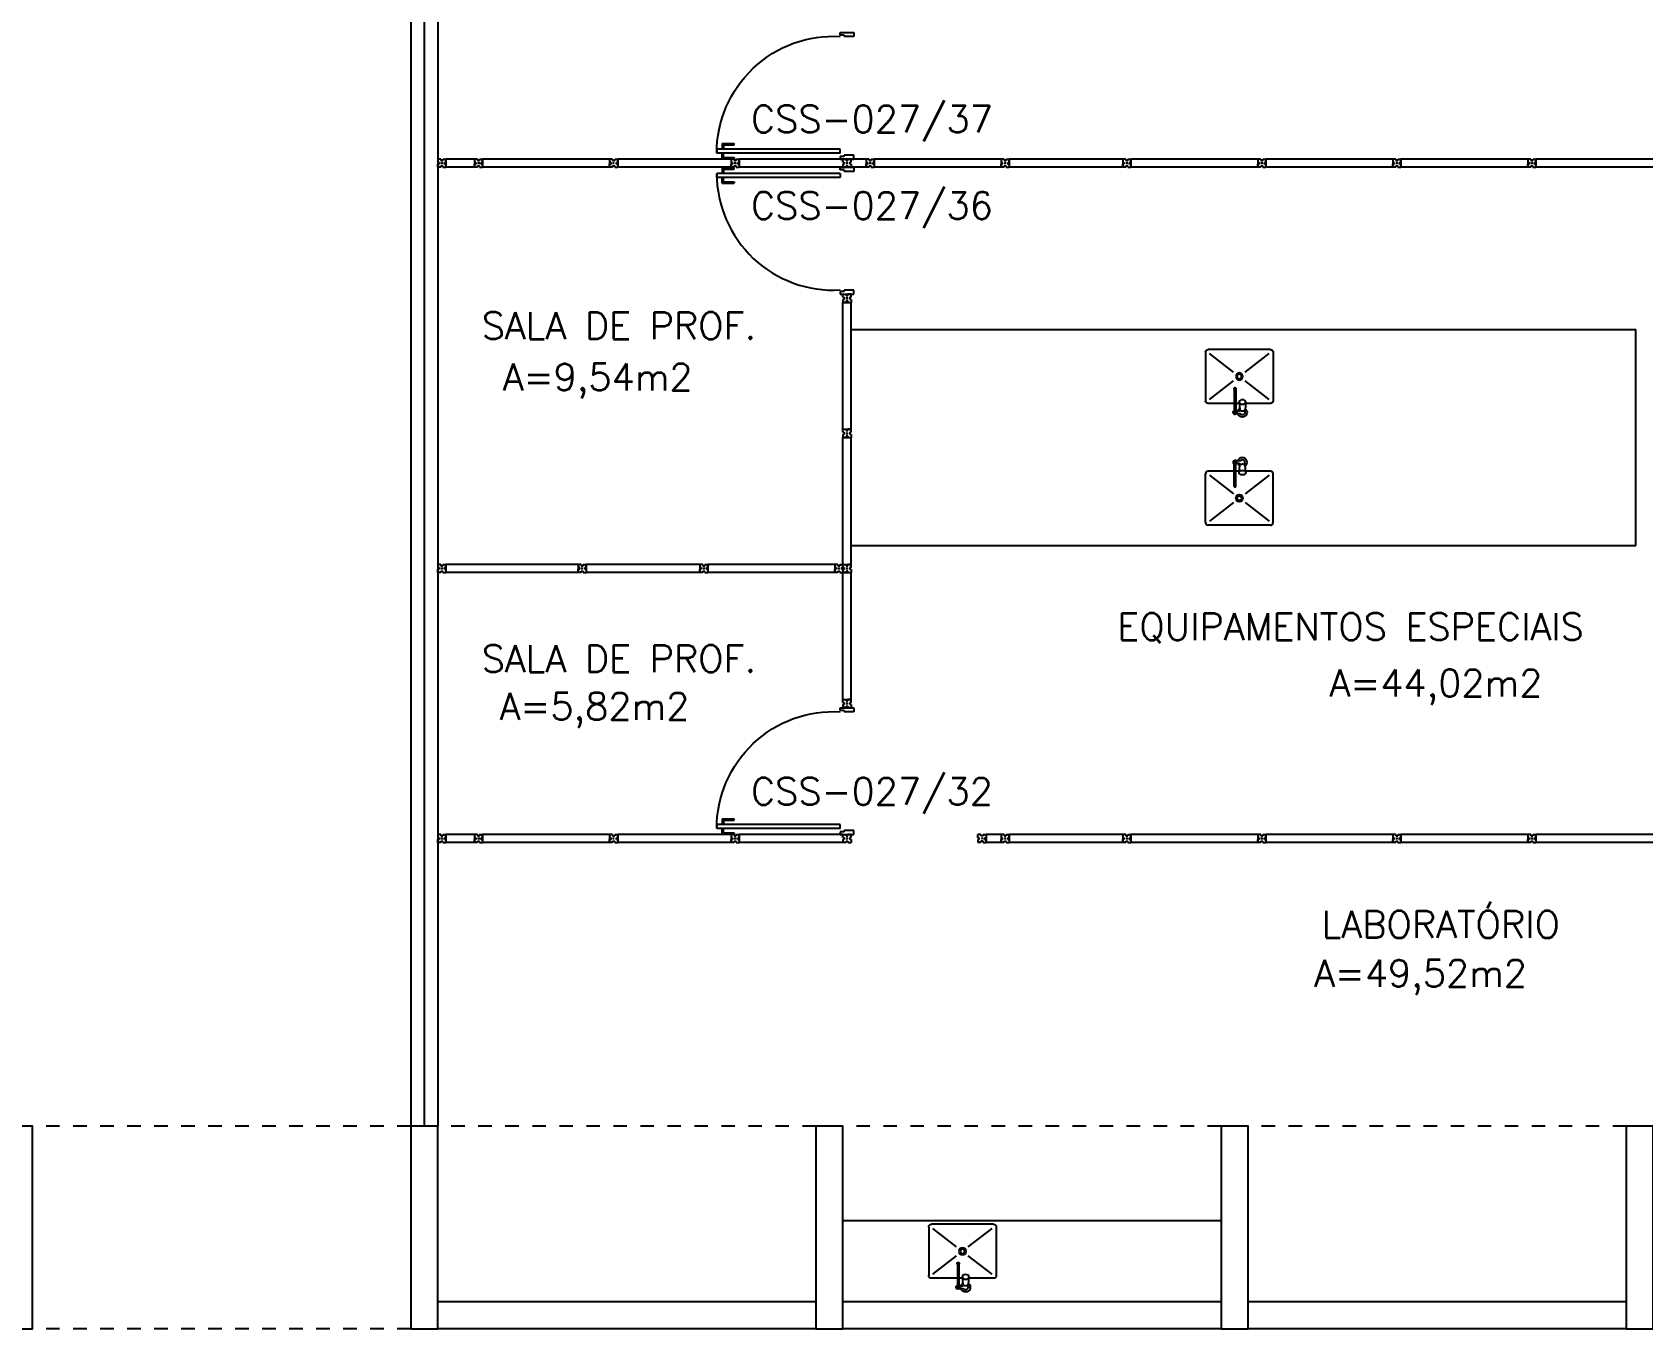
# Model space of a CAD drawing. Extents: x -248 to -11, y 347 to 447.
# Drawn here: x -213.07 to -201.14, y 389.07 to 398.67 of the extents above; entities that cross this region are included whole.
import ezdxf
from ezdxf.enums import TextEntityAlignment as Align

# ---------------------------------------------------------------- set-up
doc = ezdxf.new("R2010")
doc.units = 0
doc.header["$LTSCALE"] = 0.02
doc.header["$MEASUREMENT"] = 0
doc.linetypes.add('HIDDEN2', pattern=[0.1875, 0.125, -0.0625])
doc.layers.get('0').update_dxf_attribs({"linetype": 'CONTINUOUS'})
for name, color, linetype in [('ALV', 2, 'CONTINUOUS'), ('AREA', 2, 'CONTINUOUS'), ('BANC', 2, 'CONTINUOUS'), ('DIV', 2, 'CONTINUOUS'), ('EQUIP', 1, 'CONTINUOUS'), ('ESQ', 1, 'CONTINUOUS'), ('ESTR', 3, 'CONTINUOUS'), ('PROJ', 1, 'HIDDEN2'), ('TEXTO', 2, 'CONTINUOUS'), ('TEXTO-ENDEREÇO', 2, 'CONTINUOUS')]:
    doc.layers.add(name, color=color, linetype=linetype)
doc.styles.add('UNB-100', font='simplex.shx', dxfattribs={"height": 0.2})
doc.styles.add('UNB-100-1', font='simplex.shx', dxfattribs={"height": 0.2})

# ---------------------------------------------------------------- blocks, each defined once
blk = doc.blocks.new('DIVMT-SSS')
for p, q in [((-0.03, 0.008), (-0.03, 0.03)), ((-0.006, 0.03), (-0.03, 0.03)), ((-0.03, 0.008), (-0.02, 0.008)), ((-0.02, -0.008), (-0.02, 0.008)), ((-0.006, 0.02), (-0.006, 0.03)), ((0.006, 0.02), (-0.006, 0.02)), ((-0.005, 0), (0.005, 0)), ((0.005, 0), (-0.005, 0)), ((0, 0.005), (0, -0.005)), ((0, -0.005), (0, 0.005)), ((0.006, 0.03), (0.03, 0.03)), ((0.006, 0.02), (0.006, 0.03)), ((0.03, 0.008), (0.02, 0.008)), ((0.02, -0.008), (0.02, 0.008)), ((0.03, 0.008), (0.03, 0.03)), ((-0.03, -0.008), (-0.03, -0.03)), ((-0.03, -0.008), (-0.02, -0.008)), ((-0.03, -0.03), (-0.03, -0.97)), ((-0.03, -0.03), (-0.009, -0.03)), ((0.03, -0.03), (-0.03, -0.03)), ((-0.03, -0.03), (-0.006, -0.03)), ((-0.009, -0.03), (-0.027, -0.03)), ((-0.006, -0.02), (-0.006, -0.03)), ((-0.006, -0.02), (0.006, -0.02)), ((-0.006, -0.02), (-0.006, -0.03)), ((0.006, -0.02), (-0.006, -0.02)), ((0.005, -0.03), (-0.005, -0.03)), ((0.006, -0.02), (0.006, -0.03)), ((0.006, -0.02), (0.006, -0.03)), ((0.03, -0.03), (0.006, -0.03)), ((0.03, -0.008), (0.02, -0.008)), ((0.03, -0.008), (0.03, -0.03)), ((0.03, -0.03), (0.03, -0.97)), ((0.03, -0.97), (-0.03, -0.97)), ((-0.006, -0.98), (-0.006, -0.97)), ((-0.006, -0.98), (0.006, -0.98)), ((0.006, -1.001), (-0.006, -1.001)), ((0.005, -0.97), (-0.005, -0.97)), ((0, -0.994), (0, -1.007)), ((0, -1.02), (0, -1.021)), ((0.006, -0.98), (0.006, -0.97))]:
    blk.add_line(p, q)
blk = doc.blocks.new('PILAR-SSS')
blk.add_lwpolyline([(0.003, -42.962), (0.003, -44.462), (0.203, -44.462), (0.203, -42.962)], close=True)
blk = doc.blocks.new('PDV2D-SSS')
for p, q in [((-0.106, 0.965), (-0.076, 0.965)), ((-0.106, 0.05), (-0.106, 0.965)), ((-0.076, 0.05), (-0.076, 0.965)), ((-0.148, 0.925), (-0.108, 0.925)), ((-0.148, 0.925), (-0.148, 0.835)), ((-0.138, 0.915), (-0.108, 0.915)), ((-0.138, 0.915), (-0.138, 0.835)), ((-0.034, 0.925), (-0.074, 0.925)), ((-0.044, 0.915), (-0.074, 0.915)), ((-0.044, 0.915), (-0.044, 0.835)), ((-0.034, 0.925), (-0.034, 0.835)), ((-0.138, 0.835), (-0.148, 0.835)), ((-0.044, 0.835), (-0.034, 0.835)), ((-0.95, 0.05), (-0.97, 0.05)), ((-0.97, 0.05), (-0.97, 0.035)), ((-0.97, 0.035), (-0.97, -0.035)), ((-0.95, 0.02), (-0.95, 0.05)), ((-0.95, 0.02), (-0.94, 0.02)), ((-0.94, -0.05), (-0.94, 0.02)), ((-0.076, 0.05), (-0.106, 0.05)), ((-0.051, 0.02), (-0.061, 0.02)), ((-0.061, -0.05), (-0.061, 0.02)), ((-0.051, 0.05), (-0.031, 0.05)), ((-0.051, 0.02), (-0.051, 0.05)), ((-0.031, 0.05), (-0.031, -0.05)), ((-0.97, -0.035), (-0.97, -0.05)), ((-0.97, -0.05), (-0.94, -0.05)), ((-0.031, -0.05), (-0.061, -0.05))]:
    blk.add_line(p, q)
at = {"color": 1}
blk.add_arc((-0.076, 0.1), 0.865, 90, 183.3214, dxfattribs=at)
blk = doc.blocks.new('MTT-SSS')
for p, q in [((-0.008, 0.03), (-0.03, 0.03)), ((-0.03, 0.03), (-0.03, 0.006)), ((-0.0185, 0.006), (-0.03, 0.006)), ((-0.0185, -0.006), (-0.0185, 0.006)), ((-0.008, 0.03), (-0.008, 0.02)), ((-0.008, 0.02), (0.008, 0.02)), ((-0.0051, 0), (0.0051, 0)), ((0, -0.0051), (0, 0.0051)), ((0.008, 0.03), (0.03, 0.03)), ((0.008, 0.03), (0.008, 0.02)), ((0.0205, -0.006), (0.0205, 0.006)), ((0.0205, 0.006), (0.03, 0.006)), ((0.03, 0.006), (0.03, 0.03)), ((-0.03, -0.03), (-0.03, -0.006)), ((-0.0185, -0.006), (-0.03, -0.006)), ((-0.008, -0.03), (-0.03, -0.03)), ((-0.008, -0.02), (0.008, -0.02)), ((-0.008, -0.03), (-0.008, -0.02)), ((0.008, -0.03), (0.008, -0.02)), ((0.008, -0.03), (0.03, -0.03)), ((0.0205, -0.006), (0.03, -0.006)), ((0.03, -0.006), (0.03, -0.03))]:
    blk.add_line(p, q)
blk = doc.blocks.new('DIV-SSS')
for p, q in [((-0.005, 0), (0.005, 0)), ((0, 0.005), (0, -0.005)), ((-0.03, -0.03), (-0.03, -0.97)), ((0.03, -0.03), (-0.03, -0.03)), ((-0.03, -0.03), (-0.009, -0.03)), ((-0.009, -0.03), (-0.027, -0.03)), ((-0.006, -0.02), (0.006, -0.02)), ((-0.006, -0.02), (-0.006, -0.03)), ((-0.005, -0.022), (0.005, -0.022)), ((-0.005, -0.022), (-0.005, -0.029)), ((0.005, -0.029), (-0.005, -0.029)), ((0.005, -0.03), (-0.005, -0.03)), ((0.005, -0.022), (0.005, -0.029)), ((0.006, -0.02), (0.006, -0.03)), ((0.03, -0.03), (0.03, -0.97)), ((0.03, -0.97), (-0.03, -0.97)), ((0.007, -0.999), (-0.007, -0.999)), ((-0.006, -0.98), (-0.006, -0.97)), ((-0.006, -0.98), (0.006, -0.98)), ((0.005, -0.97), (-0.005, -0.97)), ((0, -0.991), (0, -1.006)), ((0.006, -0.98), (0.006, -0.97))]:
    blk.add_line(p, q)
blk = doc.blocks.new('INOXA1-P-SSS')
for p, q in [((0.22, 0.25), (0.14, 0.25)), ((0.5, 0.25), (0.22, 0.25)), ((0.12, 0.23), (0.12, 0.047)), ((0.15, 0.22), (0.287, 0.043)), ((0.353, 0.043), (0.49, 0.22)), ((0.52, 0.23), (0.52, -0.23)), ((0.043, 0.008), (0.043, -0.022)), ((0.062, 0.04), (0.071, 0.04)), ((0.131, 0.048), (0.076, 0.043)), ((0.131, -0.002), (0.076, 0.003)), ((0.22, -0.027), (0.054, -0.027)), ((0.22, -0.037), (0.054, -0.037)), ((0.063, -0.003), (0.063, -0.021)), ((0.12, -0.001), (0.12, -0.027)), ((0.12, -0.037), (0.12, -0.23)), ((0.15, -0.22), (0.287, -0.043)), ((0.231, -0.027), (0.22, -0.027)), ((0.231, -0.037), (0.22, -0.037)), ((0.353, -0.043), (0.49, -0.22)), ((0.22, -0.25), (0.14, -0.25)), ((0.5, -0.25), (0.22, -0.25))]:
    blk.add_line(p, q)
blk.add_lwpolyline([(0.076, 0.003), (0.072, 0.004), (0.069, 0.009), (0.067, 0.015), (0.066, 0.023), (0.067, 0.031), (0.069, 0.037), (0.072, 0.042), (0.076, 0.043)])
blk.add_lwpolyline([(0.131, 0.048), (0.137, 0.046), (0.143, 0.041), (0.147, 0.033), (0.148, 0.023), (0.147, 0.013), (0.143, 0.006), (0.137, 0), (0.131, -0.002), (0.125, 0), (0.119, 0.006), (0.115, 0.013), (0.114, 0.023), (0.115, 0.033), (0.119, 0.041), (0.125, 0.046)], close=True)
for radius in [0.0266, 0.0163]:
    blk.add_circle((0.32, 0), radius)
for centre, radius, start, end in [((0.14, 0.23), 0.02, 90, 180), ((0.5, 0.23), 0.02, 360, 90), ((0.054, 0.023), 0.0349, 36.1705, 252.2568), ((0.054, 0.023), 0.0189, 62.7367, 235.7375), ((0.073, -0.003), 0.01, 102.8285, 180), ((0.054, 0.023), 0.0349, 285.5373, 323.9987), ((0.054, -0.032), 0.0145, 20.161, 339.839), ((0.054, -0.032), 0.005, 90.0037, 269.9963), ((0.231, -0.032), 0.00738, 222.6559, 137.3441), ((0.231, -0.032), 0.005, 269.9935, 90.0065), ((0.14, -0.23), 0.02, 180, 270), ((0.5, -0.23), 0.02, 270, 360)]:
    blk.add_arc(centre, radius, start, end)

msp = doc.modelspace()

# ---------------------------------------------------------------- linework, layer by layer
at = {"layer": 'ALV'}
for p, q in [((-207.266, 389.267), (-210.066, 389.267)), ((-204.266, 389.267), (-207.066, 389.267)), ((-201.266, 389.267), (-204.066, 389.267)), ((-207.266, 389.067), (-210.066, 389.067)), ((-204.266, 389.067), (-207.066, 389.067)), ((-201.266, 389.067), (-204.066, 389.067))]:
    msp.add_line(p, q, dxfattribs=at)
at = {"layer": 'BANC'}
for p, q in [((-207.006, 396.467), (-201.195, 396.467)), ((-201.195, 394.867), (-201.195, 396.467)), ((-207.006, 394.867), (-201.195, 394.867)), ((-204.266, 389.867), (-207.066, 389.867))]:
    msp.add_line(p, q, dxfattribs=at)
at = {"layer": 'DIV'}
for p, q in [((-210.066, 397.727), (-210.066, 397.703)), ((-210.044, 397.727), (-210.066, 397.727)), ((-210.066, 397.727), (-210.066, 397.667)), ((-210.044, 397.727), (-210.044, 397.717)), ((-210.028, 397.727), (-210.028, 397.717)), ((-210.028, 397.727), (-210.006, 397.727)), ((-210.006, 397.703), (-210.006, 397.727)), ((-210.006, 397.727), (-210.006, 397.667)), ((-209.794, 397.727), (-210.006, 397.727)), ((-209.794, 397.727), (-209.794, 397.667)), ((-209.772, 397.727), (-209.794, 397.727)), ((-209.794, 397.727), (-209.794, 397.703)), ((-209.772, 397.727), (-209.772, 397.717)), ((-209.756, 397.727), (-209.734, 397.727)), ((-209.756, 397.727), (-209.756, 397.717)), ((-209.734, 397.703), (-209.734, 397.727)), ((-208.734, 397.727), (-208.734, 397.667)), ((-207.894, 397.727), (-208.734, 397.727)), ((-207.894, 397.727), (-207.894, 397.667)), ((-207.872, 397.727), (-207.894, 397.727)), ((-207.894, 397.727), (-207.894, 397.703)), ((-207.872, 397.727), (-207.872, 397.717)), ((-207.856, 397.727), (-207.834, 397.727)), ((-207.856, 397.727), (-207.856, 397.717)), ((-207.834, 397.703), (-207.834, 397.727)), ((-207.066, 397.705), (-207.066, 397.727)), ((-207.066, 397.727), (-207.042, 397.727)), ((-207.066, 397.727), (-207.006, 397.727)), ((-207.042, 397.718), (-207.042, 397.727)), ((-207.042, 397.718), (-207.042, 397.727)), ((-207.041, 397.727), (-207.031, 397.727)), ((-207.03, 397.718), (-207.03, 397.727)), ((-207.006, 397.727), (-207.03, 397.727)), ((-207.03, 397.718), (-207.03, 397.727)), ((-207.027, 397.727), (-207.009, 397.727)), ((-207.006, 397.727), (-207.027, 397.727)), ((-207.006, 397.705), (-207.006, 397.727)), ((-205.835, 397.727), (-205.835, 397.667)), ((-204.994, 397.727), (-205.835, 397.727)), ((-204.994, 397.727), (-204.994, 397.667)), ((-204.972, 397.727), (-204.994, 397.727)), ((-204.994, 397.727), (-204.994, 397.703)), ((-204.972, 397.727), (-204.972, 397.717)), ((-204.956, 397.727), (-204.934, 397.727)), ((-204.956, 397.727), (-204.956, 397.717)), ((-204.934, 397.703), (-204.934, 397.727)), ((-202.995, 397.727), (-202.995, 397.667)), ((-202.973, 397.727), (-202.995, 397.727)), ((-202.995, 397.727), (-202.995, 397.703)), ((-202.973, 397.727), (-202.973, 397.717)), ((-202.957, 397.727), (-202.935, 397.727)), ((-202.957, 397.727), (-202.957, 397.717)), ((-202.935, 397.703), (-202.935, 397.727)), ((-210.057, 397.703), (-210.066, 397.703)), ((-210.057, 397.703), (-210.066, 397.703)), ((-210.066, 397.702), (-210.066, 397.692)), ((-210.057, 397.691), (-210.066, 397.691)), ((-210.066, 397.667), (-210.066, 397.691)), ((-210.057, 397.691), (-210.066, 397.691)), ((-210.066, 397.688), (-210.066, 397.67)), ((-210.066, 397.667), (-210.066, 397.688)), ((-210.044, 397.667), (-210.066, 397.667)), ((-210.057, 397.703), (-210.057, 397.691)), ((-210.057, 397.691), (-210.057, 397.703)), ((-210.056, 397.697), (-210.057, 397.697)), ((-210.044, 397.717), (-210.028, 397.717)), ((-210.03, 397.697), (-210.044, 397.697)), ((-210.044, 397.667), (-210.044, 397.677)), ((-210.044, 397.677), (-210.028, 397.677)), ((-210.042, 397.697), (-210.031, 397.697)), ((-210.031, 397.697), (-210.042, 397.697)), ((-210.037, 397.704), (-210.037, 397.691)), ((-210.036, 397.703), (-210.036, 397.692)), ((-210.036, 397.692), (-210.036, 397.703)), ((-210.028, 397.667), (-210.028, 397.677)), ((-210.028, 397.667), (-210.006, 397.667)), ((-210.016, 397.703), (-210.016, 397.691)), ((-210.016, 397.703), (-210.006, 397.703)), ((-210.016, 397.691), (-210.016, 397.703)), ((-210.016, 397.703), (-210.006, 397.703)), ((-210.016, 397.691), (-210.006, 397.691)), ((-210.016, 397.691), (-210.006, 397.691)), ((-210.006, 397.702), (-210.006, 397.692)), ((-210.006, 397.691), (-210.006, 397.667)), ((-209.794, 397.667), (-210.006, 397.667)), ((-209.784, 397.703), (-209.794, 397.703)), ((-209.784, 397.703), (-209.794, 397.703)), ((-209.794, 397.702), (-209.794, 397.692)), ((-209.784, 397.691), (-209.794, 397.691)), ((-209.794, 397.667), (-209.794, 397.691)), ((-209.784, 397.691), (-209.794, 397.691)), ((-209.794, 397.667), (-209.794, 397.688)), ((-209.794, 397.688), (-209.794, 397.67)), ((-209.772, 397.667), (-209.794, 397.667)), ((-209.784, 397.691), (-209.784, 397.703)), ((-209.784, 397.703), (-209.784, 397.691)), ((-209.772, 397.717), (-209.756, 397.717)), ((-209.772, 397.677), (-209.756, 397.677)), ((-209.772, 397.667), (-209.772, 397.677)), ((-209.759, 397.697), (-209.769, 397.697)), ((-209.769, 397.697), (-209.759, 397.697)), ((-209.764, 397.692), (-209.764, 397.703)), ((-209.764, 397.703), (-209.764, 397.692)), ((-209.756, 397.667), (-209.756, 397.677)), ((-209.756, 397.667), (-209.734, 397.667)), ((-209.743, 397.703), (-209.734, 397.703)), ((-209.743, 397.703), (-209.743, 397.691)), ((-209.743, 397.691), (-209.734, 397.691)), ((-209.734, 397.691), (-209.734, 397.667)), ((-208.744, 397.691), (-208.744, 397.703)), ((-208.744, 397.703), (-208.734, 397.703)), ((-208.744, 397.691), (-208.734, 397.691)), ((-208.734, 397.702), (-208.734, 397.692)), ((-207.894, 397.667), (-208.734, 397.667)), ((-207.885, 397.703), (-207.894, 397.703)), ((-207.885, 397.703), (-207.894, 397.703)), ((-207.894, 397.702), (-207.894, 397.692)), ((-207.885, 397.691), (-207.894, 397.691)), ((-207.894, 397.667), (-207.894, 397.691)), ((-207.885, 397.691), (-207.894, 397.691)), ((-207.894, 397.667), (-207.894, 397.688)), ((-207.894, 397.688), (-207.894, 397.67)), ((-207.872, 397.667), (-207.894, 397.667)), ((-207.885, 397.691), (-207.885, 397.703)), ((-207.885, 397.703), (-207.885, 397.691)), ((-207.872, 397.717), (-207.856, 397.717)), ((-207.872, 397.677), (-207.856, 397.677)), ((-207.872, 397.667), (-207.872, 397.677)), ((-207.859, 397.697), (-207.869, 397.697)), ((-207.869, 397.697), (-207.859, 397.697)), ((-207.864, 397.692), (-207.864, 397.703)), ((-207.864, 397.703), (-207.864, 397.692)), ((-207.856, 397.667), (-207.856, 397.677)), ((-207.856, 397.667), (-207.834, 397.667)), ((-207.844, 397.703), (-207.834, 397.703)), ((-207.844, 397.703), (-207.844, 397.691)), ((-207.844, 397.691), (-207.834, 397.691)), ((-207.834, 397.691), (-207.834, 397.667)), ((-207.066, 397.705), (-207.056, 397.705)), ((-207.066, 397.689), (-207.056, 397.689)), ((-207.066, 397.689), (-207.066, 397.667)), ((-207.042, 397.667), (-207.066, 397.667)), ((-207.056, 397.705), (-207.056, 397.689)), ((-207.042, 397.718), (-207.03, 397.718)), ((-207.03, 397.718), (-207.042, 397.718)), ((-207.042, 397.697), (-207.031, 397.697)), ((-207.031, 397.697), (-207.042, 397.697)), ((-207.042, 397.677), (-207.03, 397.677)), ((-207.042, 397.677), (-207.042, 397.667)), ((-207.036, 397.703), (-207.036, 397.692)), ((-207.036, 397.692), (-207.036, 397.703)), ((-207.03, 397.677), (-207.03, 397.667)), ((-207.03, 397.667), (-207.006, 397.667)), ((-207.006, 397.705), (-207.016, 397.705)), ((-207.016, 397.705), (-207.016, 397.689)), ((-207.006, 397.689), (-207.016, 397.689)), ((-207.006, 397.689), (-207.006, 397.667)), ((-204.994, 397.667), (-205.835, 397.667)), ((-204.985, 397.703), (-204.994, 397.703)), ((-204.985, 397.703), (-204.994, 397.703)), ((-204.994, 397.702), (-204.994, 397.692)), ((-204.985, 397.691), (-204.994, 397.691)), ((-204.994, 397.667), (-204.994, 397.691)), ((-204.985, 397.691), (-204.994, 397.691)), ((-204.994, 397.667), (-204.994, 397.688)), ((-204.994, 397.688), (-204.994, 397.67)), ((-204.972, 397.667), (-204.994, 397.667)), ((-204.985, 397.691), (-204.985, 397.703)), ((-204.985, 397.703), (-204.985, 397.691)), ((-204.972, 397.717), (-204.956, 397.717)), ((-204.972, 397.677), (-204.956, 397.677)), ((-204.972, 397.667), (-204.972, 397.677)), ((-204.959, 397.697), (-204.97, 397.697)), ((-204.97, 397.697), (-204.959, 397.697)), ((-204.964, 397.692), (-204.964, 397.703)), ((-204.964, 397.703), (-204.964, 397.692)), ((-204.956, 397.667), (-204.956, 397.677)), ((-204.956, 397.667), (-204.934, 397.667)), ((-204.944, 397.703), (-204.934, 397.703)), ((-204.944, 397.703), (-204.944, 397.691)), ((-204.944, 397.691), (-204.934, 397.691)), ((-204.934, 397.691), (-204.934, 397.667)), ((-202.986, 397.703), (-202.995, 397.703)), ((-202.986, 397.703), (-202.995, 397.703)), ((-202.995, 397.702), (-202.995, 397.692)), ((-202.986, 397.691), (-202.995, 397.691)), ((-202.995, 397.667), (-202.995, 397.691)), ((-202.986, 397.691), (-202.995, 397.691)), ((-202.995, 397.667), (-202.995, 397.688)), ((-202.995, 397.688), (-202.995, 397.67)), ((-202.973, 397.667), (-202.995, 397.667)), ((-202.986, 397.691), (-202.986, 397.703)), ((-202.986, 397.703), (-202.986, 397.691)), ((-202.973, 397.717), (-202.957, 397.717)), ((-202.973, 397.677), (-202.957, 397.677)), ((-202.973, 397.667), (-202.973, 397.677)), ((-202.96, 397.697), (-202.97, 397.697)), ((-202.97, 397.697), (-202.96, 397.697)), ((-202.965, 397.692), (-202.965, 397.703)), ((-202.965, 397.703), (-202.965, 397.692)), ((-202.957, 397.667), (-202.957, 397.677)), ((-202.957, 397.667), (-202.935, 397.667)), ((-202.945, 397.703), (-202.935, 397.703)), ((-202.945, 397.703), (-202.945, 397.691)), ((-202.945, 397.691), (-202.935, 397.691)), ((-202.935, 397.691), (-202.935, 397.667)), ((-207.066, 396.727), (-207.042, 396.727)), ((-207.066, 396.705), (-207.066, 396.727)), ((-207.066, 396.727), (-207.006, 396.727)), ((-207.066, 396.705), (-207.056, 396.705)), ((-207.066, 396.689), (-207.056, 396.689)), ((-207.066, 396.689), (-207.066, 396.667)), ((-207.042, 396.667), (-207.066, 396.667)), ((-207.056, 396.705), (-207.056, 396.689)), ((-207.042, 396.718), (-207.042, 396.727)), ((-207.042, 396.718), (-207.042, 396.727)), ((-207.042, 396.718), (-207.03, 396.718)), ((-207.03, 396.718), (-207.042, 396.718)), ((-207.042, 396.697), (-207.031, 396.697)), ((-207.031, 396.697), (-207.042, 396.697)), ((-207.042, 396.677), (-207.03, 396.677)), ((-207.042, 396.677), (-207.042, 396.667)), ((-207.041, 396.727), (-207.031, 396.727)), ((-207.036, 396.703), (-207.036, 396.692)), ((-207.036, 396.692), (-207.036, 396.703)), ((-207.03, 396.718), (-207.03, 396.727)), ((-207.006, 396.727), (-207.03, 396.727)), ((-207.03, 396.718), (-207.03, 396.727)), ((-207.03, 396.677), (-207.03, 396.667)), ((-207.03, 396.667), (-207.006, 396.667)), ((-207.027, 396.727), (-207.009, 396.727)), ((-207.006, 396.727), (-207.027, 396.727)), ((-207.006, 396.705), (-207.016, 396.705)), ((-207.016, 396.705), (-207.016, 396.689)), ((-207.006, 396.689), (-207.016, 396.689)), ((-207.006, 396.705), (-207.006, 396.727)), ((-207.006, 396.689), (-207.006, 396.667)), ((-210.066, 394.727), (-210.066, 394.667)), ((-210.044, 394.727), (-210.066, 394.727)), ((-210.066, 394.727), (-210.066, 394.703)), ((-210.057, 394.703), (-210.066, 394.703)), ((-210.057, 394.703), (-210.066, 394.703)), ((-210.066, 394.702), (-210.066, 394.692)), ((-210.057, 394.691), (-210.066, 394.691)), ((-210.066, 394.667), (-210.066, 394.691)), ((-210.057, 394.691), (-210.066, 394.691)), ((-210.066, 394.667), (-210.066, 394.688)), ((-210.066, 394.688), (-210.066, 394.67)), ((-210.044, 394.667), (-210.066, 394.667)), ((-210.057, 394.691), (-210.057, 394.703)), ((-210.057, 394.703), (-210.057, 394.691)), ((-210.044, 394.727), (-210.044, 394.717)), ((-210.044, 394.717), (-210.028, 394.717)), ((-210.044, 394.677), (-210.028, 394.677)), ((-210.044, 394.667), (-210.044, 394.677)), ((-210.028, 394.697), (-210.043, 394.697)), ((-210.031, 394.697), (-210.042, 394.697)), ((-210.042, 394.697), (-210.031, 394.697)), ((-210.036, 394.705), (-210.036, 394.691)), ((-210.036, 394.692), (-210.036, 394.703)), ((-210.036, 394.703), (-210.036, 394.692)), ((-210.028, 394.727), (-210.006, 394.727)), ((-210.028, 394.727), (-210.028, 394.717)), ((-210.028, 394.667), (-210.028, 394.677)), ((-210.028, 394.667), (-210.006, 394.667)), ((-210.017, 394.691), (-210.017, 394.703)), ((-210.017, 394.703), (-210.007, 394.703)), ((-210.017, 394.691), (-210.007, 394.691)), ((-210.016, 394.703), (-210.006, 394.703)), ((-210.016, 394.703), (-210.016, 394.691)), ((-210.016, 394.691), (-210.006, 394.691)), ((-210.007, 394.727), (-210.007, 394.667)), ((-209.027, 394.727), (-210.007, 394.727)), ((-210.007, 394.702), (-210.007, 394.692)), ((-209.027, 394.667), (-210.007, 394.667)), ((-210.006, 394.703), (-210.006, 394.727)), ((-210.006, 394.691), (-210.006, 394.667)), ((-209.027, 394.727), (-209.027, 394.667)), ((-209.017, 394.703), (-209.027, 394.703)), ((-209.027, 394.702), (-209.027, 394.692)), ((-209.017, 394.691), (-209.027, 394.691)), ((-209.027, 394.667), (-209.027, 394.688)), ((-209.027, 394.688), (-209.027, 394.67)), ((-209.026, 394.702), (-209.026, 394.692)), ((-209.018, 394.702), (-209.026, 394.702)), ((-209.018, 394.692), (-209.026, 394.692)), ((-209.018, 394.692), (-209.018, 394.702)), ((-209.017, 394.691), (-209.017, 394.703)), ((-208.992, 394.697), (-209.002, 394.697)), ((-208.997, 394.692), (-208.997, 394.703)), ((-208.976, 394.691), (-208.976, 394.703)), ((-208.976, 394.703), (-208.967, 394.703)), ((-208.976, 394.691), (-208.967, 394.691)), ((-208.967, 394.727), (-208.967, 394.667)), ((-208.126, 394.727), (-208.967, 394.727)), ((-208.967, 394.702), (-208.967, 394.692)), ((-208.126, 394.667), (-208.967, 394.667)), ((-208.126, 394.727), (-208.126, 394.667)), ((-208.104, 394.727), (-208.126, 394.727)), ((-208.126, 394.727), (-208.126, 394.703)), ((-208.117, 394.703), (-208.126, 394.703)), ((-208.117, 394.703), (-208.126, 394.703)), ((-208.126, 394.702), (-208.126, 394.692)), ((-208.117, 394.691), (-208.126, 394.691)), ((-208.126, 394.667), (-208.126, 394.691)), ((-208.117, 394.691), (-208.126, 394.691)), ((-208.126, 394.667), (-208.126, 394.688)), ((-208.126, 394.688), (-208.126, 394.67)), ((-208.104, 394.667), (-208.126, 394.667)), ((-208.117, 394.691), (-208.117, 394.703)), ((-208.117, 394.703), (-208.117, 394.691)), ((-208.104, 394.727), (-208.104, 394.717)), ((-208.104, 394.717), (-208.088, 394.717)), ((-208.104, 394.677), (-208.088, 394.677)), ((-208.104, 394.667), (-208.104, 394.677)), ((-208.091, 394.697), (-208.102, 394.697)), ((-208.102, 394.697), (-208.091, 394.697)), ((-208.096, 394.692), (-208.096, 394.703)), ((-208.096, 394.703), (-208.096, 394.692)), ((-208.088, 394.727), (-208.066, 394.727)), ((-208.088, 394.727), (-208.088, 394.717)), ((-208.088, 394.667), (-208.088, 394.677)), ((-208.088, 394.667), (-208.066, 394.667)), ((-208.076, 394.703), (-208.066, 394.703)), ((-208.076, 394.703), (-208.076, 394.691)), ((-208.076, 394.691), (-208.066, 394.691)), ((-208.066, 394.703), (-208.066, 394.727)), ((-208.066, 394.691), (-208.066, 394.667)), ((-210.066, 392.727), (-210.066, 392.667)), ((-210.044, 392.727), (-210.066, 392.727)), ((-210.066, 392.727), (-210.066, 392.703)), ((-210.044, 392.727), (-210.044, 392.717)), ((-210.044, 392.717), (-210.028, 392.717)), ((-210.028, 392.727), (-210.006, 392.727)), ((-210.028, 392.727), (-210.028, 392.717)), ((-209.794, 392.727), (-210.006, 392.727)), ((-210.006, 392.727), (-210.006, 392.667)), ((-210.006, 392.703), (-210.006, 392.727)), ((-209.794, 392.727), (-209.794, 392.703)), ((-209.772, 392.727), (-209.794, 392.727)), ((-209.794, 392.727), (-209.794, 392.667)), ((-209.772, 392.727), (-209.772, 392.717)), ((-209.772, 392.717), (-209.756, 392.717)), ((-209.756, 392.727), (-209.756, 392.717)), ((-209.756, 392.727), (-209.734, 392.727)), ((-209.734, 392.703), (-209.734, 392.727)), ((-207.894, 392.727), (-208.734, 392.727)), ((-208.734, 392.727), (-208.734, 392.667)), ((-207.894, 392.727), (-207.894, 392.703)), ((-207.872, 392.727), (-207.894, 392.727)), ((-207.894, 392.727), (-207.894, 392.667)), ((-207.872, 392.727), (-207.872, 392.717)), ((-207.872, 392.717), (-207.856, 392.717)), ((-207.856, 392.727), (-207.856, 392.717)), ((-207.856, 392.727), (-207.834, 392.727)), ((-207.066, 392.727), (-207.834, 392.727)), ((-207.834, 392.727), (-207.834, 392.667)), ((-207.834, 392.703), (-207.834, 392.727)), ((-207.066, 392.727), (-207.042, 392.727)), ((-207.066, 392.705), (-207.066, 392.727)), ((-207.066, 392.727), (-207.006, 392.727)), ((-207.042, 392.718), (-207.042, 392.727)), ((-207.042, 392.718), (-207.042, 392.727)), ((-207.042, 392.718), (-207.03, 392.718)), ((-207.03, 392.718), (-207.042, 392.718)), ((-207.041, 392.727), (-207.031, 392.727)), ((-207.03, 392.718), (-207.03, 392.727)), ((-207.006, 392.727), (-207.03, 392.727)), ((-207.03, 392.718), (-207.03, 392.727)), ((-207.027, 392.727), (-207.009, 392.727)), ((-207.006, 392.727), (-207.027, 392.727)), ((-207.006, 392.705), (-207.006, 392.727)), ((-206.006, 392.727), (-206.006, 392.667)), ((-205.895, 392.727), (-206.006, 392.727)), ((-205.895, 392.727), (-205.895, 392.667)), ((-204.994, 392.727), (-205.835, 392.727)), ((-205.835, 392.727), (-205.835, 392.667)), ((-204.994, 392.727), (-204.994, 392.703)), ((-204.972, 392.727), (-204.994, 392.727)), ((-204.994, 392.727), (-204.994, 392.667)), ((-204.972, 392.727), (-204.972, 392.717)), ((-204.972, 392.717), (-204.956, 392.717)), ((-204.956, 392.727), (-204.956, 392.717)), ((-204.956, 392.727), (-204.934, 392.727)), ((-204.934, 392.703), (-204.934, 392.727)), ((-202.995, 392.727), (-202.995, 392.703)), ((-202.973, 392.727), (-202.995, 392.727)), ((-202.995, 392.727), (-202.995, 392.667)), ((-202.973, 392.727), (-202.973, 392.717)), ((-202.973, 392.717), (-202.957, 392.717)), ((-202.957, 392.727), (-202.957, 392.717)), ((-202.957, 392.727), (-202.935, 392.727)), ((-202.935, 392.703), (-202.935, 392.727)), ((-210.057, 392.703), (-210.066, 392.703)), ((-210.057, 392.703), (-210.066, 392.703)), ((-210.066, 392.702), (-210.066, 392.692)), ((-210.057, 392.691), (-210.066, 392.691)), ((-210.066, 392.667), (-210.066, 392.691)), ((-210.057, 392.691), (-210.066, 392.691)), ((-210.066, 392.667), (-210.066, 392.688)), ((-210.066, 392.688), (-210.066, 392.67)), ((-210.044, 392.667), (-210.066, 392.667)), ((-210.057, 392.691), (-210.057, 392.703)), ((-210.057, 392.703), (-210.057, 392.691)), ((-210.056, 392.697), (-210.057, 392.697)), ((-210.03, 392.697), (-210.044, 392.697)), ((-210.044, 392.677), (-210.028, 392.677)), ((-210.044, 392.667), (-210.044, 392.677)), ((-210.031, 392.697), (-210.042, 392.697)), ((-210.042, 392.697), (-210.031, 392.697)), ((-210.037, 392.704), (-210.037, 392.691)), ((-210.036, 392.692), (-210.036, 392.703)), ((-210.036, 392.703), (-210.036, 392.692)), ((-210.028, 392.667), (-210.028, 392.677)), ((-210.028, 392.667), (-210.006, 392.667)), ((-210.016, 392.703), (-210.006, 392.703)), ((-210.016, 392.691), (-210.016, 392.703)), ((-210.016, 392.703), (-210.006, 392.703)), ((-210.016, 392.703), (-210.016, 392.691)), ((-210.016, 392.691), (-210.006, 392.691)), ((-210.016, 392.691), (-210.006, 392.691)), ((-210.006, 392.702), (-210.006, 392.692)), ((-210.006, 392.691), (-210.006, 392.667)), ((-209.794, 392.667), (-210.006, 392.667)), ((-209.784, 392.703), (-209.794, 392.703)), ((-209.784, 392.703), (-209.794, 392.703)), ((-209.794, 392.702), (-209.794, 392.692)), ((-209.784, 392.691), (-209.794, 392.691)), ((-209.794, 392.667), (-209.794, 392.691)), ((-209.784, 392.691), (-209.794, 392.691)), ((-209.794, 392.688), (-209.794, 392.67)), ((-209.794, 392.667), (-209.794, 392.688)), ((-209.772, 392.667), (-209.794, 392.667)), ((-209.784, 392.703), (-209.784, 392.691)), ((-209.784, 392.691), (-209.784, 392.703)), ((-209.772, 392.667), (-209.772, 392.677)), ((-209.772, 392.677), (-209.756, 392.677)), ((-209.769, 392.697), (-209.759, 392.697)), ((-209.759, 392.697), (-209.769, 392.697)), ((-209.764, 392.703), (-209.764, 392.692)), ((-209.764, 392.692), (-209.764, 392.703)), ((-209.756, 392.667), (-209.756, 392.677)), ((-209.756, 392.667), (-209.734, 392.667)), ((-209.743, 392.703), (-209.743, 392.691)), ((-209.743, 392.703), (-209.734, 392.703)), ((-209.743, 392.691), (-209.734, 392.691)), ((-209.734, 392.691), (-209.734, 392.667)), ((-208.744, 392.703), (-208.734, 392.703)), ((-208.744, 392.691), (-208.744, 392.703)), ((-208.744, 392.691), (-208.734, 392.691)), ((-208.734, 392.702), (-208.734, 392.692)), ((-207.894, 392.667), (-208.734, 392.667)), ((-207.885, 392.703), (-207.894, 392.703)), ((-207.885, 392.703), (-207.894, 392.703)), ((-207.894, 392.702), (-207.894, 392.692)), ((-207.885, 392.691), (-207.894, 392.691)), ((-207.894, 392.667), (-207.894, 392.691)), ((-207.885, 392.691), (-207.894, 392.691)), ((-207.894, 392.688), (-207.894, 392.67)), ((-207.894, 392.667), (-207.894, 392.688)), ((-207.872, 392.667), (-207.894, 392.667)), ((-207.885, 392.703), (-207.885, 392.691)), ((-207.885, 392.691), (-207.885, 392.703)), ((-207.884, 392.697), (-207.885, 392.697)), ((-207.872, 392.667), (-207.872, 392.677)), ((-207.872, 392.677), (-207.856, 392.677)), ((-207.858, 392.697), (-207.871, 392.697)), ((-207.869, 392.697), (-207.859, 392.697)), ((-207.859, 392.697), (-207.869, 392.697)), ((-207.865, 392.704), (-207.865, 392.691)), ((-207.864, 392.703), (-207.864, 392.692)), ((-207.864, 392.692), (-207.864, 392.703)), ((-207.856, 392.667), (-207.856, 392.677)), ((-207.856, 392.667), (-207.834, 392.667)), ((-207.844, 392.703), (-207.834, 392.703)), ((-207.844, 392.691), (-207.844, 392.703)), ((-207.844, 392.703), (-207.844, 392.691)), ((-207.844, 392.703), (-207.834, 392.703)), ((-207.844, 392.691), (-207.834, 392.691)), ((-207.844, 392.691), (-207.834, 392.691)), ((-207.834, 392.702), (-207.834, 392.692)), ((-207.834, 392.691), (-207.834, 392.667)), ((-207.066, 392.667), (-207.834, 392.667)), ((-207.066, 392.705), (-207.056, 392.705)), ((-207.066, 392.689), (-207.056, 392.689)), ((-207.066, 392.689), (-207.066, 392.667)), ((-207.042, 392.667), (-207.066, 392.667)), ((-207.056, 392.705), (-207.056, 392.689)), ((-207.042, 392.697), (-207.031, 392.697)), ((-207.031, 392.697), (-207.042, 392.697)), ((-207.042, 392.677), (-207.03, 392.677)), ((-207.042, 392.677), (-207.042, 392.667)), ((-207.036, 392.703), (-207.036, 392.692)), ((-207.036, 392.692), (-207.036, 392.703)), ((-207.03, 392.677), (-207.03, 392.667)), ((-207.03, 392.667), (-207.006, 392.667)), ((-207.006, 392.705), (-207.016, 392.705)), ((-207.016, 392.705), (-207.016, 392.689)), ((-207.006, 392.689), (-207.016, 392.689)), ((-207.006, 392.689), (-207.006, 392.667)), ((-205.895, 392.667), (-206.006, 392.667)), ((-205.895, 392.667), (-205.895, 392.688)), ((-205.895, 392.688), (-205.895, 392.67)), ((-205.86, 392.697), (-205.87, 392.697)), ((-205.865, 392.692), (-205.865, 392.703)), ((-204.994, 392.667), (-205.835, 392.667)), ((-204.985, 392.703), (-204.994, 392.703)), ((-204.985, 392.703), (-204.994, 392.703)), ((-204.994, 392.702), (-204.994, 392.692)), ((-204.985, 392.691), (-204.994, 392.691)), ((-204.994, 392.667), (-204.994, 392.691)), ((-204.985, 392.691), (-204.994, 392.691)), ((-204.994, 392.688), (-204.994, 392.67)), ((-204.994, 392.667), (-204.994, 392.688)), ((-204.972, 392.667), (-204.994, 392.667)), ((-204.985, 392.703), (-204.985, 392.691)), ((-204.985, 392.691), (-204.985, 392.703)), ((-204.972, 392.667), (-204.972, 392.677)), ((-204.972, 392.677), (-204.956, 392.677)), ((-204.97, 392.697), (-204.959, 392.697)), ((-204.959, 392.697), (-204.97, 392.697)), ((-204.964, 392.703), (-204.964, 392.692)), ((-204.964, 392.692), (-204.964, 392.703)), ((-204.956, 392.667), (-204.956, 392.677)), ((-204.956, 392.667), (-204.934, 392.667)), ((-204.944, 392.703), (-204.944, 392.691)), ((-204.944, 392.703), (-204.934, 392.703)), ((-204.944, 392.691), (-204.934, 392.691)), ((-204.934, 392.691), (-204.934, 392.667)), ((-202.986, 392.703), (-202.995, 392.703)), ((-202.986, 392.703), (-202.995, 392.703)), ((-202.995, 392.702), (-202.995, 392.692)), ((-202.986, 392.691), (-202.995, 392.691)), ((-202.995, 392.667), (-202.995, 392.691)), ((-202.986, 392.691), (-202.995, 392.691)), ((-202.995, 392.688), (-202.995, 392.67)), ((-202.995, 392.667), (-202.995, 392.688)), ((-202.973, 392.667), (-202.995, 392.667)), ((-202.986, 392.703), (-202.986, 392.691)), ((-202.986, 392.691), (-202.986, 392.703)), ((-202.973, 392.667), (-202.973, 392.677)), ((-202.973, 392.677), (-202.957, 392.677)), ((-202.97, 392.697), (-202.96, 392.697)), ((-202.96, 392.697), (-202.97, 392.697)), ((-202.965, 392.703), (-202.965, 392.692)), ((-202.965, 392.692), (-202.965, 392.703)), ((-202.957, 392.667), (-202.957, 392.677)), ((-202.957, 392.667), (-202.935, 392.667)), ((-202.945, 392.703), (-202.945, 392.691)), ((-202.945, 392.703), (-202.935, 392.703)), ((-202.945, 392.691), (-202.935, 392.691)), ((-202.935, 392.691), (-202.935, 392.667))]:
    msp.add_line(p, q, dxfattribs=at)
at = {"layer": 'ESQ'}
for p, q in [((-210.266, 405.577), (-210.266, 390.567)), ((-210.166, 405.577), (-210.166, 390.567)), ((-210.066, 405.577), (-210.066, 390.567))]:
    msp.add_line(p, q, dxfattribs=at)
at = {"layer": 'PROJ'}
for p, q in [((-210.266, 390.567), (-213.066, 390.567)), ((-207.266, 390.567), (-210.066, 390.567)), ((-204.266, 390.567), (-207.066, 390.567)), ((-201.266, 390.567), (-204.066, 390.567)), ((-210.266, 389.067), (-213.066, 389.067))]:
    msp.add_line(p, q, dxfattribs=at)

# ---------------------------------------------------------------- block references
at = {"layer": 'DIV', "xscale": -1}
for name, p, rotation in [('PDV2D-SSS', (-207.036, 397.696), 90.00000002350312), ('DIV-SSS', (-208.764, 397.697), 270.0000000235032), ('DIVMT-SSS', (-206.864, 397.697), 270.0000000235032), ('DIV-SSS', (-205.865, 397.697), 270.0000000235032), ('DIVMT-SSS', (-203.964, 397.697), 270.0000000235032), ('DIV-SSS', (-202.965, 397.697), 270.0000000235032), ('DIVMT-SSS', (-201.965, 397.697), 270.0000000235032), ('DIV-SSS', (-200.966, 397.697), 270.0000000235032), ('DIVMT-SSS', (-207.096, 394.697), 270.0000000235032), ('PDV2D-SSS', (-207.036, 392.696), 90.00000002350312), ('DIV-SSS', (-208.764, 392.697), 270.0000000235032), ('DIVMT-SSS', (-203.964, 392.697), 270.0000000235032), ('DIV-SSS', (-202.965, 392.697), 270.0000000235032), ('DIVMT-SSS', (-201.965, 392.697), 270.0000000235032), ('DIV-SSS', (-200.966, 392.697), 270.0000000235032)]:
    msp.add_blockref(name, p, dxfattribs=dict(at, rotation=rotation))
at = {"layer": 'DIV'}
for p in [(-208.764, 397.697), (-205.865, 397.697), (-208.997, 394.697), (-208.764, 392.697), (-205.865, 392.697)]:
    msp.add_blockref('MTT-SSS', p, dxfattribs=at)
for name, p, rotation in [('PDV2D-SSS', (-207.036, 397.698), 89.99999997649688), ('DIVMT-SSS', (-207.036, 395.697), 179.9999999764969), ('DIVMT-SSS', (-207.036, 394.697), 179.9999999764969), ('DIVMT-SSS', (-207.036, 393.697), 179.9999999764969)]:
    msp.add_blockref(name, p, dxfattribs=dict(at, rotation=rotation))
at = {"layer": 'DIV', "xscale": -1}
msp.add_blockref('MTT-SSS', (-206.036, 392.697), dxfattribs=at)
at = {"layer": 'EQUIP', "xscale": -1, "rotation": 270.0000002115282}
for p in [(-204.131, 395.798), (-206.181, 389.321)]:
    msp.add_blockref('INOXA1-P-SSS', p, dxfattribs=at)
at = {"layer": 'EQUIP', "rotation": 269.9999997884718}
msp.add_blockref('INOXA1-P-SSS', (-204.131, 395.537), dxfattribs=at)
at = {"layer": 'ESTR'}
for p in [(-213.269, 433.53), (-210.269, 433.53), (-207.269, 433.53), (-204.269, 433.53), (-201.269, 433.53)]:
    msp.add_blockref('PILAR-SSS', p, dxfattribs=at)

# ---------------------------------------------------------------- texts
at = {"layer": 'AREA', "style": 'UNB-100'}
for s, p in [('A=9,54m2', (-209.585, 396.015)), ('A=44,02m2', (-203.464, 393.748)), ('A=5,82m2', (-209.609, 393.577)), ('A=49,52m2', (-203.578, 391.6))]:
    msp.add_text(s, height=0.2, dxfattribs=at).set_placement(p)
at = {"layer": 'TEXTO', "style": 'UNB-100'}
for s, p in [('SALA DE PROF.', (-209.741, 396.394)), ('EQUIPAMENTOS ESPECIAIS', (-205.035, 394.166)), ('SALA DE PROF.', (-209.741, 393.929)), ('LABORATÓRIO', (-203.522, 391.961))]:
    msp.add_text(s, height=0.2, rotation=360, dxfattribs=at).set_placement(p)
at = {"layer": 'TEXTO-ENDEREÇO', "style": 'UNB-100-1'}
for s, p in [('CSS-027/37', (-206.852, 397.924)), ('CSS-027/36', (-206.852, 397.284)), ('CSS-027/32', (-206.852, 392.947))]:
    msp.add_text(s, height=0.2, rotation=360, dxfattribs=at).set_placement(p, align=Align.CENTER)

doc.saveas('drawing.dxf')
